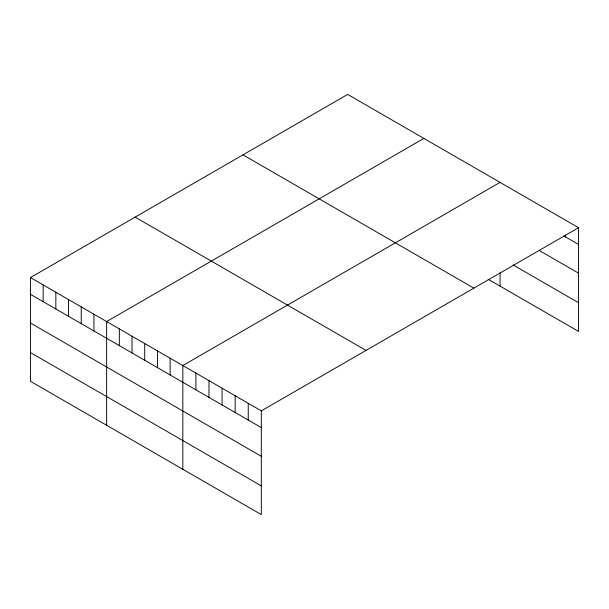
<?xml version="1.0" encoding="UTF-8"?>
<svg xmlns="http://www.w3.org/2000/svg" width="609" height="609" viewBox="0 0 609 609"><rect width="100%" height="100%" fill="white"/><g stroke="black" fill="none" stroke-linecap="round" stroke-linejoin="round"><path stroke-width="0.91" d="M30.45 277.567L261.322 410.862L261.322 514.582L30.45 381.295L30.45 277.567L347.678 94.418L578.55 227.705L578.55 331.433L488.152 279.242M423.864 138.403L106.636 321.552L106.636 425.28M500.05 182.388L182.822 365.537L182.822 469.265M261.322 410.862L578.55 227.705M563.835 235.957L578.55 244.453M539.3 250.497L578.55 273.159M513.136 264.961L578.55 302.734M242.991 154.853L473.863 288.148M135.137 217.124L366.009 350.419M30.45 294.314L261.322 427.602M30.45 323.014L261.322 456.308M30.45 352.588L261.322 485.883M565.464 235.036L565.464 236.901M500.05 272.657L500.05 286.116M248.236 403.303L248.236 420.05M235.158 395.751L235.158 412.499M222.072 388.199L222.072 404.947M208.994 380.648L208.994 397.388M195.908 373.089L195.908 389.836M170.124 358.206L170.124 374.954M157.427 350.875L157.427 367.623M144.729 343.545L144.729 360.292M132.031 336.214L132.031 352.961M119.334 328.883L119.334 345.63M93.938 314.221L93.938 330.969M81.241 306.89L81.241 323.638M68.543 299.559L68.543 316.307M55.845 292.229L55.845 308.976M43.148 284.898L43.148 301.645"/></g></svg>
